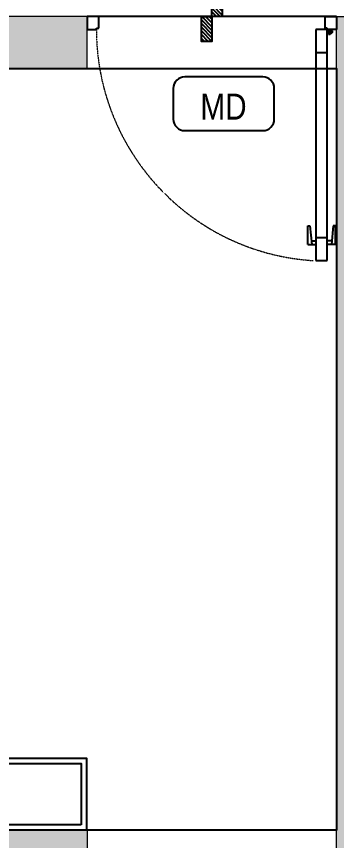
# Model space of a CAD drawing. Header units: millimetres. Extents: x 91566 to 131129, y 141753 to 207061.
# Drawn here: x 116833 to 118373, y 158336 to 162297 of the extents above; entities that cross this region are included whole.
import ezdxf
from ezdxf.enums import TextEntityAlignment as Align

# ---------------------------------------------------------------- set-up
doc = ezdxf.new("R2010")
doc.units = ezdxf.units.MM
doc.linetypes.add('3BHK  WEST_UN-3$0$DASHED', pattern=[0.75, 0.5, -0.25])
for name, color, linetype in [('A-Dimensions', 4, 'Continuous'), ('A-Door', 11, 'Continuous'), ('A-Door Line', 8, 'Continuous'), ('A-Elevation 10', 8, 'Continuous'), ('A-Furniture', 8, 'Continuous'), ('A-Hatch', 252, 'Continuous'), ('A-Room Boundary', 44, 'Continuous'), ('A-Text Main', 44, 'Continuous'), ('A-Window', 4, 'Continuous')]:
    doc.layers.add(name, color=color, linetype=linetype)
doc.layers.add('A-Wall', color=240, linetype='Continuous', lineweight=35)
doc.styles.add('2024-08-29_TOWER-A$0$simplex-0.8', font='simplex.shx', dxfattribs={"width": 0.8})
doc.styles.add('ARIAL', font='ARIALN.TTF')
doc.styles.add('S', font='arial.ttf', dxfattribs={"height": 150})
doc.dimstyles.new('DIMSMALL', dxfattribs={"dimtxt": 150, "dimasz": 250, "dimexe": 100, "dimexo": 100, "dimgap": 25, "dimtad": 1, "dimdec": 0, "dimtxsty": 'S', "dimcen": 0, "dimdle": 100, "dimclrd": 8, "dimclre": 8, "dimclrt": 256, "dimazin": 3, "dimtfac": 1, "dimtdec": 0, "dimtix": 1, "dimtmove": 0, "dimatfit": 3, "dimldrblk": '12_DatumFilled', "dimlwd": -1, "dimlwe": -1, "dimarcsym": 1})

# ---------------------------------------------------------------- blocks, each defined once
blk = doc.blocks.new('3.5BHK WEST-UN-6$0$ygvdg')
at = {"layer": 'A-Furniture', "linetype": 'Continuous'}
for points in [[(54922.5, -91892.2), (50225.6, -91892.2), (50225.6, -91547.2), (54922.5, -91547.2)], [(54897.5, -91867.2), (50250.6, -91867.2), (50250.6, -91572.2), (54897.5, -91572.2)]]:
    blk.add_lwpolyline(points, close=True, dxfattribs=at)
blk = doc.blocks.new('A$Cd470dc81')
at = {"layer": 'A-Door'}
for p, q in [((0, -55.5), (0, 0)), ((0, 0), (62.5, 0)), ((62.5, 0), (62.5, -44.4)), ((90.2, -33.3), (56.9, -33.3)), ((73.6, -16.7), (73.6, -50)), ((1006.5, -5.6), (1006.5, -16.7)), ((1095.4, -5.6), (1006.5, -5.6)), ((1006.5, -16.7), (1095.4, -24.9)), ((1078.7, -23.3), (1078.7, -44.4)), ((1095.4, -5.6), (1095.4, -44.4)), ((55.5, -55.5), (0, -55.5)), ((62.5, -44.4), (55.5, -44.4)), ((55.5, -44.4), (55.5, -55.5)), ((1173.1, -44.4), (62.5, -44.4)), ((62.5, -44.4), (62.5, -99.9)), ((173.5, -99.9), (173.5, -44.4)), ((1062, -99.9), (1062, -44.4)), ((1173.1, -99.9), (1173.1, -44.4)), ((62.5, -99.9), (1173.1, -99.9)), ((62.5, -99.9), (62.5, -99.9)), ((1078.7, -121), (1078.7, -99.9)), ((1095.4, -138.8), (1095.4, -99.9)), ((1006.5, -127.7), (1095.4, -119.5)), ((1006.5, -138.8), (1006.5, -127.7)), ((1095.4, -138.8), (1006.5, -138.8)), ((55.5, -1144.5), (0, -1144.5)), ((0, -1144.5), (0, -1200)), ((55.5, -1155.6), (55.5, -1144.5)), ((62.5, -1155.6), (55.5, -1155.6)), ((62.5, -1200), (62.5, -1155.6)), ((0, -1200), (62.5, -1200))]:
    blk.add_line(p, q, dxfattribs=at)
blk.add_circle((73.6, -33.3), 11.1, dxfattribs=at)
at = {"layer": 'A-Door', "linetype": '3BHK  WEST_UN-3$0$DASHED', "lineweight": 0}
blk.add_arc((61.2, -41.8), 1113.8, 270.0822, 356.3506, dxfattribs=at)
blk = doc.blocks.new('2024-08-29_TOWER-A$0$WNTG')
at = {"layer": 'A-Text Main'}
blk.add_lwpolyline([(-187.8, 246.2), (187.8, 246.2, -0.414214), (242.8, 191.2), (242.8, 43.3, -0.414214), (187.8, -11.7), (-187.8, -11.7, -0.414214), (-242.8, 43.3), (-242.8, 191.2, -0.414214)], format="xyb", close=True, dxfattribs=at)
at = {"layer": 'A-Text Main', "style": '2024-08-29_TOWER-A$0$simplex-0.8', "width": 0.8}
blk.add_attdef('WNTG', text='', height=150, dxfattribs=at).set_placement((-1.6, 43), align=Align.CENTER)
blk = doc.blocks.new('TILE DROP')
at = {"layer": 'A-Door Line'}
h = blk.add_hatch(dxfattribs=at)
h.set_pattern_fill('ANSI31', color=8, scale=0.1)
h.set_pattern_definition([(45, (-18.584744, -6.592634), (-0.008838835, 0.008838835), [])])
h.paths.add_polyline_path([(0, 0.05), (-0.12, 0.05), (-0.12, 0), (0, 0)])
h.paths.add_polyline_path([(0.12, -0.05), (0.12, 0), (0, 0), (0, -0.05)])
at = {"layer": 'A-Door Line', "color": 3}
for points in [[(-0.12, 0), (-0.12, 0.05), (0, 0.05), (0, 0)], [(0, -0.05), (0, 0), (0.12, 0), (0.12, -0.05)]]:
    blk.add_lwpolyline(points, close=True, dxfattribs=at)
blk = doc.blocks.new('Unit-6')
at = {"layer": 'A-Hatch', "linetype": 'Continuous'}
h = blk.add_hatch(color=256, dxfattribs=at)
h.dxf.hatch_style = 1
h.paths.add_polyline_path([(12127.7, 14831.6), (12127.7, 13681.7), (12377.7, 13681.7), (12377.7, 14581.6), (17077.7, 14581.6), (17077.7, 14831.6)])
h.paths.add_polyline_path([(17077.7, 10921.6), (17077.7, 10721.6), (12377.7, 10721.6), (12377.7, 9871.5), (12127.7, 9871.5), (12127.7, 11881.7), (12377.7, 11881.7), (12377.7, 10921.6)])
h.paths.add_polyline_path([(19895.7, 14831.6), (24149.9, 14831.7), (24149.9, 14581.6), (19895.7, 14581.6)])
h.paths.add_polyline_path([(20097.2, 10921.6), (20097.2, 10721.6), (18277.7, 10721.6), (18277.7, 14581.6), (18277.7, 14831.6), (18477.7, 14831.6), (18477.7, 14581.6), (18477.7, 10921.6)])
h.paths.add_polyline_path([(22017.7, 10721.6), (21097.7, 10721.6), (21097.7, 10921.6), (24652.7, 10921.6), (24652.7, 11571.7), (24902.7, 11571.7), (24902.7, 10671.6), (22267.2, 10671.6), (22017.7, 10671.6)])
h.paths.add_polyline_path([(22017.7, 7221.6), (22017.7, 6971.6), (24652.7, 6971.6), (24652.7, 3686.7), (24007.8, 3686.6), (24007.8, 3586.6), (24652.7, 3586.7), (24652.7, 1761.7), (24902.7, 1761.7), (24902.7, 7221.6)])
h.paths.add_polyline_path([(20427.7, 2011.7), (20427.7, 5001.7), (18532.7, 5001.7), (18532.7, 4751.7), (20177.2, 4751.7), (20177.2, 2011.7), (19442.7, 2011.7), (19442.7, 1761.7), (20927.7, 1761.7), (20927.7, 2011.7)])
h.paths.add_polyline_path([(17077.7, 3616.7), (17077.7, 5871.5), (16877.7, 5871.5), (16877.6, 3616.7)])
h.paths.add_polyline_path([(15877.7, 5871.5), (12127.7, 5871.5), (12127.7, 1761.7), (12981.2, 1761.7), (12981.2, 2011.7), (12377.7, 2011.7), (12377.7, 5671.5), (15877.7, 5671.6)])
h.paths.add_polyline_path([(14872.7, 7491.7), (14872.7, 7291.7), (13287.7, 7291.7), (12127.7, 7291.7), (12127.7, 8371.5), (12377.7, 8371.5), (12377.7, 7491.7)])
h.paths.add_polyline_path([(15722.7, 7291.7), (17077.7, 7291.7), (17077.7, 9721.6), (16877.7, 9721.6), (16877.7, 7491.7), (15722.7, 7491.7)])
h.paths.add_polyline_path([(16201.2, 2009.9), (13731.2, 2011.7), (13731.2, 1761.7), (16201.2, 1761.7)])
h.paths.add_polyline_path([(18692.7, 2011.7), (18692.7, 1761.7), (16951.2, 1761.7), (16951.2, 2011.7)])
at = {"layer": 'A-Door Line', "color": 3}
blk.add_line((18277.7, 14831.6), (17077.7, 14831.6), dxfattribs=at)
at = {"layer": 'A-Room Boundary', "color": 3, "linetype": 'Continuous'}
blk.add_lwpolyline([(12377.7, 14581.6), (18277.7, 14581.6), (18277.7, 10921.6), (12377.7, 10921.6)], close=True, dxfattribs=at)
at = {"layer": 'A-Wall', "lineweight": 0}
for points in [[(12127.7, 14831.6), (12127.7, 13681.7), (12377.7, 13681.7), (12377.7, 14581.6), (17077.7, 14581.6), (17077.7, 14831.6)], [(20097.2, 10921.6), (20097.2, 10721.6), (18277.7, 10721.6), (18277.7, 14581.6), (18277.7, 14581.6), (18277.7, 14831.6), (18477.7, 14831.6), (18477.7, 14581.6), (18477.7, 14581.6), (18477.7, 10921.6)], [(17077.7, 10921.6), (17077.7, 10721.6), (12377.7, 10721.6), (12377.7, 9871.5), (12127.7, 9871.5), (12127.7, 11881.7), (12377.7, 11881.7), (12377.7, 10921.6)]]:
    blk.add_lwpolyline(points, close=True, dxfattribs=at)
at = {"layer": 'A-Door', "linetype": 'Continuous', "rotation": 270}
blk.add_blockref('A$Cd470dc81', (18277.7, 14831.6), dxfattribs=at)
at = {"layer": 'A-Door Line', "color": 8, "xscale": 1000.000000000004, "yscale": 1000.000000000004, "zscale": 1000.000000000004, "rotation": 269.9999999999999}
blk.add_blockref('TILE DROP', (17677.7, 14831.6), dxfattribs=at)
at = {"layer": 'A-Furniture'}
blk.add_blockref('3.5BHK WEST-UN-6$0$ygvdg', (-37847.9, 102813.7), dxfattribs=at)
at = {"layer": 'A-Window'}
ref = blk.add_blockref('2024-08-29_TOWER-A$0$WNTG', (17735.2, 14529.7), dxfattribs=dict(at, xscale=-1, rotation=180))
ref.add_attrib('WNTG', 'MD', dxfattribs={"layer": 'A-Text Main', "height": 125, "style": 'ARIAL'}).set_placement((17733.6, 14336.2), align=Align.CENTER)
blk = doc.blocks.new('*D187')
at = {"layer": 'A-Dimensions', "color": 8, "transparency": 16777216}
for p, q in [((117173.2, 162339.9), (117173.2, 162887.8)), ((118373.2, 162339.9), (118373.2, 162887.8)), ((117423.2, 162787.8), (118123.2, 162787.8))]:
    blk.add_line(p, q, dxfattribs=at)
for points in [[(117423.2, 162829.5), (117423.2, 162746.2), (117173.2, 162787.8)], [(118123.2, 162829.5), (118123.2, 162746.2), (118373.2, 162787.8)]]:
    blk.add_solid(points, dxfattribs=at)
at = {"layer": 'Defpoints', "color": 0, "transparency": 16777216}
for p in [(118373.2, 162787.8), (117173.2, 162239.9), (118373.2, 162239.9)]:
    blk.add_point(p, dxfattribs=at)
at = {"layer": 'A-Dimensions', "lineweight": 30, "transparency": 16777216, "char_height": 150, "attachment_point": 5, "style": 'S'}
for s, insert in [('\\A1;1200', (117773.2, 162889.4)), ('\\A1;[3\'-11"]', (117773.2, 162666.7))]:
    blk.add_mtext(s, dxfattribs=dict(at, insert=insert))
blk = doc.blocks.new('12_DatumFilled')
at = {"color": 8, "linetype": 'ByBlock'}
blk.add_solid([(0, 0.577), (-1, 0), (0, -0.577)], dxfattribs=at)

msp = doc.modelspace()

# ---------------------------------------------------------------- block references
at = {"layer": 'A-Elevation 10', "linetype": 'Continuous'}
msp.add_blockref('Unit-6', (100095.5, 147464.8), dxfattribs=at)

# ---------------------------------------------------------------- next in the draw order: dimensions: what is measured, and where the dimension line sits
at = {"layer": 'A-Dimensions', "lineweight": 30}
dim = msp.add_linear_dim(base=(118373.2, 162787.8), p1=(117173.2, 162239.9), p2=(118373.2, 162239.9), dimstyle='DIMSMALL', dxfattribs=at)
dim.commit()
dim.dimension.update_dxf_attribs({"geometry": '*D187', "text_midpoint": (117773.2, 162787.8)})

doc.saveas('drawing.dxf')
